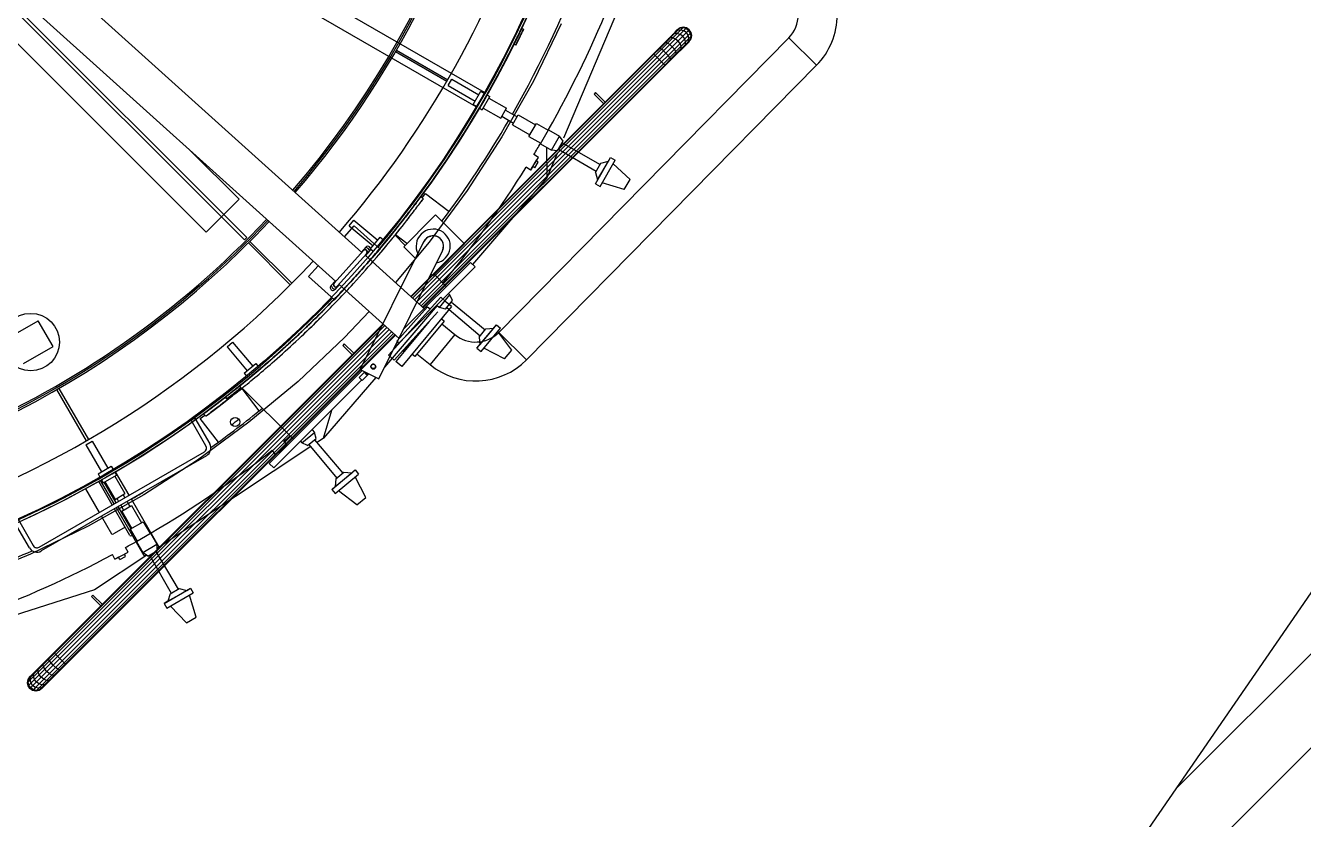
# Model space of a CAD drawing. Header units: metres. Extents: x 0 to 63075, y 0 to 44550.
# Drawn here: x 60062 to 60624, y 38478 to 38827 of the extents above; entities that cross this region are included whole.
import ezdxf

# ---------------------------------------------------------------- set-up
doc = ezdxf.new("R2010")
doc.units = ezdxf.units.M
doc.header["$LTSCALE"] = 75
for name, color, linetype in [('GSB', 7, 'Continuous'), ('ML6', 1, 'Continuous'), ('SDM', 7, 'Continuous'), ('SL1', 8, 'Continuous')]:
    doc.layers.add(name, color=color, linetype=linetype)
doc.styles.add('ROMANS', font='ROMANS.SHX')
doc.dimstyles.new('75___1-75', dxfattribs={"dimscale": 75, "dimtxt": 2.5, "dimasz": 2, "dimexe": 1.5, "dimexo": 1, "dimgap": 0.5, "dimtad": 1, "dimdec": 0, "dimzin": 12, "dimtxsty": 'ROMANS', "dimcen": 0, "dimclrd": 256, "dimclre": 256, "dimclrt": 3, "dimazin": 3, "dimtfac": 1, "dimtdec": 0, "dimtmove": 0, "dimatfit": 0, "dimfxl": 1, "dimlwd": -1, "dimlwe": -1, "dimarcsym": 0})

# ---------------------------------------------------------------- blocks, each defined once
blk = doc.blocks.new('A$C6bae614f')
at = {"layer": 'SL1'}
h = blk.add_hatch(dxfattribs=at)
h.set_pattern_fill('_USER', color=256, scale=195, angle=44.9981, style=0, pattern_type=0)
h.set_pattern_definition([(44.99813, (326091.56, -18363.04), (-137.8813, 137.89033), [])])
h.paths.add_polyline_path([(417315.5, 30874.3), (416380.8, 30322.3), (417921.9, 30322.2), (417922, 31756.4)])
for p, q in [((412908.3, 34695.5), (415112.9, 32710.3)), ((415036.4, 32625.4), (412831.8, 34610.5)), ((414656.8, 32769.5), (413028.3, 34398.1)), ((415471.9, 33178.6), (413748.2, 34173.9)), ((415447.7, 33136.8), (413724, 34132)), ((414769.1, 32747.1), (413574.2, 33942)), ((413709.4, 33820.3), (414775.8, 32753.8)), ((415905.8, 33522.5), (415703.6, 33044.8)), ((415580.7, 33367.6), (415586.5, 33364.8)), ((415697, 33380), (415615.1, 33211.7)), ((415982.4, 33308), (416030.4, 33356)), ((415985.2, 33308.1), (416045.3, 33368.3)), ((415996.6, 33300.9), (416064, 33368.3)), ((416003.5, 33294.6), (416063.2, 33354.3)), ((416075, 33352.9), (416009.8, 33287.7)), ((416014.6, 33281.3), (416077, 33343.6)), ((416028.5, 33351.4), (416022, 33347.5)), ((416023.5, 33338.9), (416036.6, 33352)), ((416036.6, 33352), (416028.5, 33351.4)), ((416030.4, 33356), (416035.6, 33361.2)), ((416037.7, 33360.6), (416030.4, 33356)), ((416043.4, 33366.3), (416035.6, 33361.2)), ((416035.6, 33361.2), (416037.4, 33363)), ((416036.6, 33352), (416052.6, 33368)), ((416045.1, 33349.3), (416036.6, 33352)), ((416045.3, 33368.3), (416037.4, 33363)), ((416046.5, 33361.9), (416037.7, 33360.6)), ((416052.6, 33368), (416043.4, 33366.3)), ((416052.7, 33343.8), (416045.1, 33349.3)), ((416054.7, 33370.1), (416045.3, 33368.3)), ((416055.4, 33359.7), (416046.5, 33361.9)), ((416052.6, 33368), (416054.7, 33370.1)), ((416061.8, 33366.1), (416052.6, 33368)), ((416058.3, 33336.1), (416052.7, 33343.8)), ((416064, 33368.3), (416054.7, 33370.1)), ((416063.2, 33354.3), (416055.4, 33359.7)), ((416069.7, 33360.8), (416061.8, 33366.1)), ((416063.2, 33354.3), (416071.9, 33363)), ((416068.6, 33346.5), (416063.2, 33354.3)), ((416071.9, 33363), (416064, 33368.3)), ((416070.9, 33337.5), (416068.6, 33346.5)), ((416075, 33352.9), (416069.7, 33360.8)), ((416077.2, 33355), (416071.9, 33363)), ((416075, 33352.9), (416077.2, 33355)), ((416077, 33343.6), (416075, 33352.9)), ((416075.3, 33334.4), (416077, 33343.6)), ((416077, 33343.6), (416079.1, 33345.7)), ((416079.1, 33345.7), (416077.2, 33355)), ((416077.2, 33336.4), (416079.1, 33345.7)), ((416362.8, 33338.8), (415513.6, 32476)), ((415563.6, 33317.6), (415557.8, 33320.3)), ((415982.4, 33308), (415966.7, 33292.3)), ((415985.2, 33308.1), (415968, 33290.9)), ((415990.2, 33305.7), (415971.8, 33287.2)), ((415985.2, 33308.1), (415982.4, 33308)), ((415990.2, 33305.7), (415985.2, 33308.1)), ((415990.2, 33305.7), (416007.7, 33323.2)), ((415996.6, 33300.9), (415990.2, 33305.7)), ((416001.6, 33324.5), (415997.4, 33322.9)), ((416007.7, 33323.2), (416001.6, 33324.5)), ((416007.7, 33323.2), (416023.5, 33338.9)), ((416015, 33319.2), (416007.7, 33323.2)), ((416016.2, 33339.1), (416010.8, 33336.3)), ((416022.1, 33313.2), (416015, 33319.2)), ((416023.5, 33338.9), (416016.2, 33339.1)), ((416016.9, 33273.5), (416070.2, 33326.7)), ((416017.1, 33276.3), (416075.3, 33334.4)), ((416028.2, 33306), (416022.1, 33313.2)), ((416031.4, 33335.6), (416023.5, 33338.9)), ((416032.1, 33298.8), (416028.2, 33306)), ((416038.8, 33329.8), (416031.4, 33335.6)), ((416044.6, 33322.4), (416038.8, 33329.8)), ((416047.9, 33314.5), (416044.6, 33322.4)), ((416045.3, 33301.8), (416048.1, 33307.3)), ((416048.1, 33307.3), (416047.9, 33314.5)), ((416056.5, 33313), (416060.3, 33319.5)), ((416061, 33327.6), (416058.3, 33336.1)), ((416060.3, 33319.5), (416061, 33327.6)), ((416064.9, 33321.5), (416069.6, 33328.7)), ((416069.6, 33328.7), (416070.9, 33337.5)), ((416070.2, 33326.7), (416075.3, 33334.4)), ((416070.2, 33326.7), (416071.9, 33328.5)), ((416071.9, 33328.5), (416077.2, 33336.4)), ((416075.3, 33334.4), (416077.2, 33336.4)), ((416444.3, 33258.7), (416362.8, 33338.9)), ((416362.8, 33338.8), (416362.8, 33338.9)), ((416362.8, 33338.8), (416444.3, 33258.7)), ((416362.8, 33338.8), (416444.3, 33258.7)), ((416362.8, 33338.8), (416362.8, 33338.8)), ((415361.3, 33210.9), (415211, 33297.7)), ((415214.2, 33303.2), (415364.5, 33216.4)), ((415255.9, 32581.5), (415966.7, 33292.3)), ((415257.3, 32580.3), (415968, 33290.9)), ((415261.2, 32576.7), (415971.8, 33287.2)), ((415267.1, 32571.4), (415977.4, 33281.6)), ((415274.1, 32565.2), (415984, 33275)), ((415281, 32558.9), (415990.6, 33268.4)), ((415968, 33290.9), (415966.7, 33292.3)), ((415971.8, 33287.2), (415968, 33290.9)), ((415990.6, 33268.4), (415971.8, 33287.2)), ((415996.6, 33300.9), (415977.4, 33281.6)), ((416003.5, 33294.6), (415984, 33275)), ((416009.8, 33287.7), (415990.6, 33268.4)), ((415996.2, 33262.8), (415990.6, 33268.4)), ((416014.6, 33281.3), (415996.2, 33262.8)), ((416003.5, 33294.6), (415996.6, 33300.9)), ((416017.1, 33276.3), (415999.9, 33259.1)), ((416001.2, 33257.7), (416016.9, 33273.5)), ((416009.8, 33287.7), (416003.5, 33294.6)), ((416014.6, 33281.3), (416009.8, 33287.7)), ((416017.1, 33276.3), (416014.6, 33281.3)), ((416016.9, 33273.5), (416017.1, 33276.3)), ((416031.9, 33288.4), (416033.4, 33292.6)), ((416033.4, 33292.6), (416032.1, 33298.8)), ((415286.9, 32553.6), (415996.2, 33262.8)), ((415290.9, 32550.1), (415999.9, 33259.1)), ((416001.2, 33257.7), (415292.2, 32548.8)), ((416444.3, 33258.7), (415595.1, 32395.8)), ((415999.9, 33259.1), (415996.2, 33262.8)), ((416001.2, 33257.7), (415999.9, 33259.1)), ((416444.3, 33258.7), (416444.3, 33258.7)), ((416444.3, 33258.7), (416444.3, 33258.7)), ((415365.9, 33199.6), (415376.6, 33218)), ((415365.9, 33199.6), (415445, 33153.9)), ((415376.6, 33218), (415455.7, 33172.4)), ((415615.1, 33211.7), (415523.1, 33048.7)), ((415439.2, 33143.9), (415461.5, 33182.4)), ((415461.5, 33182.4), (415470.9, 33177)), ((415465.6, 33128.6), (415487.9, 33167.2)), ((415479.2, 33172.2), (415487.9, 33167.2)), ((415485.1, 33162.4), (415536.3, 33132.8)), ((415797.6, 33178.5), (415793.1, 33174)), ((415793.1, 33174), (415820.8, 33146.4)), ((415825.3, 33150.8), (415797.6, 33178.5)), ((415439.2, 33143.9), (415448.7, 33138.4)), ((415456.9, 33133.7), (415465.6, 33128.6)), ((415468.4, 33133.4), (415519.6, 33103.9)), ((415519.6, 33103.9), (415536.3, 33132.8)), ((415533.2, 33127.5), (415567.6, 33107.7)), ((415522.6, 33109.2), (415557, 33089.3)), ((415553.9, 33084), (415570.6, 33113)), ((415553.9, 33084), (415604.7, 33054.7)), ((415570.6, 33113), (415621.4, 33083.7)), ((415602, 33050.1), (415624.1, 33088.3)), ((415624.1, 33088.3), (415658.7, 33068.3)), ((415523.1, 33048.7), (415421.4, 32891.5)), ((415602, 33050.1), (415636.7, 33030.1)), ((415635.7, 33028.5), (415659.6, 33069.9)), ((415659.6, 33069.9), (415691.9, 33051.3)), ((415668, 33009.9), (415691.9, 33051.3)), ((415702.5, 33036.4), (415691.9, 33051.3)), ((414611, 33008.4), (414753.4, 32866.1)), ((415635.7, 33028.5), (415668, 33009.9)), ((415653.8, 33017.8), (415654.5, 32928.8)), ((415686.2, 33008.1), (415668, 33009.9)), ((415686.2, 33008.1), (415702.5, 33036.4)), ((415689, 33013), (415799.5, 32948.2)), ((415699.7, 33031.5), (415811.1, 32968.2)), ((415607, 32951.7), (415630.3, 32988.7)), ((415613.6, 32962.1), (415623.7, 32978.2)), ((415630.3, 32988.7), (415616.8, 32997.2)), ((415619.5, 32958.4), (415629.6, 32974.4)), ((415623.7, 32978.2), (415630.3, 32988.7)), ((415629.6, 32974.4), (415623.7, 32978.2)), ((415684.6, 33000), (415654.5, 32928.8)), ((415796.9, 32911.7), (415841.3, 32988.7)), ((415797.5, 32944.7), (415813.1, 32971.7)), ((415803.2, 32922.7), (415835, 32977.8)), ((415810.6, 32903.8), (415855, 32980.8)), ((415813.1, 32971.7), (415835, 32977.8)), ((415835, 32977.8), (415841.3, 32988.7)), ((415841.3, 32988.7), (415855, 32980.8)), ((415898.3, 32923.9), (415848.9, 32970.1)), ((415607, 32951.7), (415593.9, 32959.9)), ((415613.6, 32962.1), (415607, 32951.7)), ((415619.5, 32958.4), (415613.6, 32962.1)), ((415797.5, 32944.7), (415803.2, 32922.7)), ((415654.5, 32928.8), (415437, 32675)), ((415803.2, 32922.7), (415796.9, 32911.7)), ((415796.9, 32911.7), (415810.6, 32903.8)), ((415881.5, 32894.8), (415816.8, 32914.5)), ((415881.5, 32894.8), (415898.3, 32923.9)), ((414753.4, 32866.1), (414656.8, 32769.5)), ((415285.5, 32873.8), (415292.3, 32867)), ((415289.5, 32869.8), (415299.7, 32883.1)), ((415299.7, 32883.1), (415368.7, 32830.1)), ((415421.4, 32891.5), (415310.5, 32740.7)), ((415328.8, 32820.2), (415318.2, 32809.6)), ((415413.6, 32735.4), (415328.8, 32820.2)), ((415061.9, 32756.2), (415090.6, 32788.1)), ((415075.6, 32788.3), (415089.3, 32804.6)), ((415075.6, 32788.3), (415145.6, 32729.6)), ((415089.3, 32804.6), (415159.3, 32745.9)), ((415090.6, 32788.1), (415166.4, 32719.8)), ((415318.2, 32809.6), (415235.4, 32726.9)), ((414775.8, 32753.8), (414769.1, 32747.1)), ((415138.1, 32720.7), (415166.7, 32754.8)), ((415166.7, 32754.8), (415175.1, 32747.7)), ((415197.2, 32759.8), (415195.3, 32757.4)), ((415203.3, 32767.2), (415203.3, 32767.2)), ((415203.3, 32767.2), (415203.3, 32767.2)), ((415239.5, 32731), (415210.1, 32760.5)), ((415244.7, 32736.2), (415211.2, 32761.9)), ((414903.2, 32615.3), (414780.5, 32737.9)), ((414785, 32742.4), (414907.7, 32619.8)), ((415031.6, 32620.1), (415117.7, 32715.6)), ((415127.1, 32707.1), (415041.1, 32611.6)), ((415108.3, 32366.8), (415294.9, 32741.9)), ((415124.5, 32725.6), (415111.7, 32711.4)), ((415123.6, 32700.7), (415136.4, 32714.9)), ((415166.4, 32719.8), (415137.7, 32688)), ((415138.1, 32720.7), (415146.5, 32713.7)), ((415162.3, 32339.9), (415348.9, 32715.1)), ((415310.5, 32740.7), (415211.3, 32621.7)), ((415270.2, 32692.2), (415235.4, 32726.9)), ((415320.3, 32642), (415413.6, 32735.4)), ((414956.7, 32639.5), (414985.4, 32671.3)), ((415122.3, 32701.8), (415298.7, 32543)), ((415234.3, 32484.6), (415430.8, 32681.1)), ((415430.8, 32681.1), (415444.3, 32667.7)), ((415032.5, 32571.2), (414956.7, 32639.5)), ((415207.6, 32431), (415444.3, 32667.7)), ((415320.3, 32642), (415315.1, 32647.2)), ((415360.1, 32610.4), (415324.4, 32646.1)), ((415035.2, 32626.5), (415022.4, 32612.2)), ((415061.2, 32603), (415032.5, 32571.2)), ((415034.3, 32601.5), (415047.1, 32615.8)), ((415045.9, 32616.9), (415222.3, 32458)), ((415190.9, 32409.3), (415343.9, 32579.2)), ((415340.2, 32549), (415370.9, 32585.6)), ((415359.9, 32564.8), (415343.9, 32579.2)), ((415357.8, 32544.1), (415378.7, 32569.1)), ((415375.3, 32552), (415359.9, 32564.8)), ((415366.2, 32589.6), (415370.9, 32585.6)), ((415378.7, 32569.1), (415370.9, 32585.6)), ((415375.1, 32564.8), (415473.8, 32483.1)), ((415134.4, 32537.1), (415062.3, 32460.6)), ((415333.7, 32554.4), (415179.5, 32374.4)), ((415335.4, 32536.3), (415207.5, 32394.4)), ((415305.6, 32550.6), (415215.4, 32450.4)), ((415375.3, 32552), (415229.6, 32375.9)), ((415305.6, 32550.6), (415313.3, 32545.2)), ((415332.3, 32555.7), (415340.2, 32549)), ((415357.8, 32544.1), (415340.2, 32549)), ((415361.4, 32548.4), (415459, 32465.4)), ((414078.3, 32460.1), (414164.9, 32510.1)), ((415186.2, 32490.5), (414135.6, 31440)), ((415193.1, 32484.2), (414140.9, 31432)), ((414142.7, 31468.3), (415175, 32500.6)), ((414143.2, 31466.3), (415176.4, 32499.3)), ((414208.5, 32434.5), (414164.9, 32510.1)), ((414198.2, 31513.8), (415180.3, 32495.8)), ((415309.7, 32507.8), (415212.3, 32390.2)), ((415353.9, 32509), (415267.9, 32405)), ((415283.5, 32506.7), (415283.4, 32506.8)), ((415283.5, 32506.7), (415285, 32508.4)), ((415353.9, 32509), (415345.4, 32515.9)), ((415347.3, 32501), (415385.5, 32469.4)), ((415450.1, 32429.9), (415507.2, 32498)), ((415456.4, 32462.3), (415476.4, 32486.2)), ((415458.2, 32439.7), (415499, 32488.4)), ((415462.2, 32419.8), (415519.3, 32487.9)), ((415476.4, 32486.2), (415499, 32488.4)), ((415499, 32488.4), (415507.2, 32498)), ((415507.2, 32498), (415519.3, 32487.9)), ((415200.1, 32478), (414157.4, 31435.3)), ((415206, 32472.7), (414158.1, 31424.9)), ((414169.4, 31428.7), (415209.9, 32469.1)), ((414177.2, 31433.8), (415211.3, 32467.9)), ((414718.3, 32433.6), (414734.6, 32447.3)), ((414734.6, 32447.3), (414793.3, 32377.3)), ((415062.3, 32460.6), (414926, 32332.3)), ((415215.4, 32450.4), (415221.5, 32443.3)), ((415232.6, 32419.8), (415285.2, 32478.2)), ((415385.5, 32469.4), (415312.6, 32381.4)), ((415456.4, 32462.3), (415458.2, 32439.7)), ((415552.1, 32424.3), (415511.4, 32478.4)), ((415513.6, 32476), (415554.3, 32435.9)), ((415595.1, 32395.8), (415513.6, 32476)), ((414121.9, 32384.5), (414208.5, 32434.5)), ((414718.3, 32433.6), (414777, 32363.6)), ((415061.5, 32442.4), (415057, 32437.9)), ((415057, 32437.9), (415084.7, 32410.3)), ((415089.2, 32414.8), (415061.5, 32442.4)), ((415207.5, 32394.4), (415190.9, 32409.3)), ((415232.6, 32419.8), (415231.4, 32420.9)), ((415267.9, 32405), (415259.4, 32412)), ((415274.4, 32413), (415312.6, 32381.4)), ((415458.2, 32439.7), (415450.1, 32429.9)), ((415450.1, 32429.9), (415462.2, 32419.8)), ((415530.5, 32398.6), (415470.1, 32429.3)), ((415530.5, 32398.6), (415552.1, 32424.3)), ((414768.1, 32356.2), (414802.2, 32384.8)), ((414802.2, 32384.8), (414809.2, 32376.4)), ((415142, 32371.8), (415141.2, 32371)), ((415142, 32371.8), (415145, 32368.9)), ((415150.9, 32380.7), (415151.1, 32380.9)), ((415152.7, 32378.8), (415150.9, 32380.7)), ((415229.6, 32375.9), (415212.3, 32390.2)), ((414768.1, 32356.2), (414775.2, 32347.8)), ((414811, 32365.5), (414815.5, 32369.3)), ((414812.6, 32366.8), (414815.5, 32369.3)), ((414841.8, 32092.1), (415113.7, 32364.1)), ((414855.2, 32078.7), (415112.3, 32335.8)), ((415153.6, 32344.2), (415000.8, 32165.9)), ((415104.7, 32343.4), (415120.8, 32359.4)), ((415104.7, 32343.4), (415113.6, 32334.5)), ((415108.3, 32366.8), (415162.3, 32339.9)), ((415113.6, 32334.5), (415129.6, 32350.6)), ((415120.8, 32359.4), (415121.5, 32360.2)), ((415124.8, 32354.6), (415125.3, 32355.1)), ((415133.3, 32354.3), (415129.6, 32350.6)), ((414306.5, 32158.5), (414219.7, 32308.7)), ((414225.2, 32311.9), (414312, 32161.7)), ((414754.6, 32318.8), (414758.6, 32313.8)), ((414755.7, 32319.6), (414755.7, 32319.6)), ((414761, 32311.7), (414811.7, 32245.6)), ((414912.5, 32162.8), (414762.4, 32312.9)), ((414763.1, 32325.7), (414763.1, 32325.7)), ((414926, 32332.3), (414782.2, 32212.4)), ((414717.4, 32281.2), (414713.5, 32286.1)), ((414612.9, 32218.3), (414623.9, 32224.7)), ((414623.9, 32224.7), (414667.3, 32149.4)), ((414639.8, 32223.2), (414653.1, 32233.4)), ((414692.7, 32154.3), (414639.8, 32223.2)), ((414649.1, 32237.4), (414655.9, 32230.6)), ((415000.8, 32165.9), (415024.8, 32248.2)), ((414656.3, 32143.1), (414612.9, 32218.3)), ((414782.2, 32212.4), (414631.4, 32101.5)), ((414937.3, 32152.1), (414973.9, 32182.8)), ((414967.2, 32190.7), (414973.9, 32182.8)), ((414978.8, 32165.2), (414973.9, 32182.8)), ((414304.9, 32146.4), (414323.3, 32157)), ((414304.9, 32146.4), (414350.5, 32067.3)), ((414323.3, 32157), (414369, 32077.9)), ((414894.6, 32145), (414884.8, 32157.7)), ((414933.3, 32156.8), (414937.3, 32152.1)), ((414953.8, 32144.2), (414937.3, 32152.1)), ((414953.8, 32144.2), (414978.8, 32165.2)), ((414958.1, 32147.8), (415039.8, 32049.1)), ((414974.4, 32161.5), (415057.5, 32063.9)), ((415000.8, 32165.9), (414981.6, 32153.1)), ((414167.7, 31846.4), (414651.7, 32125.7)), ((414658, 32114.7), (414174.1, 31835.4)), ((414963.5, 32141.2), (414519.4, 31846.9)), ((414860.1, 32118.2), (414850.5, 32130.4)), ((414860.1, 32118.2), (414894.6, 32145)), ((414869.8, 32125.7), (414860.1, 32118.2)), ((414869.8, 32125.7), (414884.9, 32137.4)), ((414872.3, 32122.6), (414869.8, 32125.7)), ((414884.9, 32137.4), (414894.6, 32145)), ((414885.8, 32136.2), (414884.9, 32137.4)), ((414340.5, 32061.5), (414379, 32083.7)), ((414379, 32083.7), (414384.5, 32074.3)), ((414631.4, 32101.5), (414474.2, 31999.9)), ((414841.8, 32092.1), (414855.2, 32078.7)), ((415024.8, 32015.7), (415092.9, 32072.9)), ((415083.2, 32064.7), (415092.9, 32072.9)), ((415092.9, 32072.9), (415103.1, 32060.7)), ((414340.5, 32061.5), (414345.9, 32052)), ((414382.2, 31970.2), (414342.4, 32039.1)), ((414387.7, 31973.3), (414347.9, 32042.3)), ((414350.7, 32043.8), (414355.7, 32035.1)), ((414355.7, 32035.1), (414394.3, 32057.3)), ((414393.2, 31976.5), (414358.5, 32036.7)), ((414360.5, 32037.8), (414390.1, 31986.7)), ((414389.2, 32066.1), (414394.3, 32057.3)), ((414389.5, 32054.5), (414419, 32003.4)), ((414431.7, 31998.7), (414391.9, 32067.6)), ((415034.5, 32023.9), (415083.2, 32064.7)), ((415036.7, 32046.5), (415034.5, 32023.9)), ((415035, 32003.6), (415103.1, 32060.7)), ((415036.7, 32046.5), (415060.5, 32066.5)), ((415060.5, 32066.5), (415083.2, 32064.7)), ((415124.3, 31992.5), (415093.6, 32052.8)), ((414303.5, 32017.6), (414343.7, 31947.9)), ((414474.2, 31999.9), (414311.2, 31907.9)), ((414390.1, 31986.7), (414419, 32003.4)), ((414413.7, 32000.3), (414418.9, 31991.4)), ((415034.5, 32023.9), (415024.8, 32015.7)), ((415024.8, 32015.7), (415035, 32003.6)), ((415098.6, 31970.8), (415044.5, 32011.5)), ((414433.6, 31881.1), (414388.6, 31959.2)), ((414475.5, 31821.3), (414394.1, 31962.3)), ((414395.3, 31989.7), (414400.5, 31980.7)), ((414437.2, 31900.4), (414399.6, 31965.5)), ((414406.8, 31969.7), (414415.1, 31955.3)), ((414409.9, 31952.3), (414438.8, 31969)), ((414425.3, 31980.4), (414433.6, 31966)), ((414519.5, 31846.7), (414438.1, 31987.7)), ((414438.8, 31969), (414468.1, 31918.3)), ((415098.6, 31970.8), (415124.3, 31992.5)), ((414107, 31926.2), (414150.4, 31851)), ((414350.1, 31936.9), (414379.4, 31886.1)), ((414409.9, 31952.3), (414439.2, 31901.6)), ((414434.6, 31898.9), (414472.7, 31920.9)), ((414472.7, 31920.9), (414492.7, 31886.3)), ((414139.4, 31844.7), (414096, 31919.9)), ((414311.2, 31907.9), (414142.8, 31826)), ((414414.5, 31902.3), (414385.5, 31885.5)), ((414434.6, 31898.9), (414454.6, 31864.3)), ((414453, 31863.3), (414494.3, 31887.2)), ((414494.3, 31887.2), (414513, 31855)), ((414439.7, 31880.5), (414440.9, 31881.2)), ((414453, 31863.3), (414471.6, 31831.1)), ((414471.6, 31831.1), (414513, 31855)), ((414514.7, 31836.8), (414513, 31855)), ((414519.5, 31846.7), (414515.1, 31844.2)), ((414142.8, 31826), (413969.9, 31754.3)), ((414483.1, 31822.9), (414329.8, 31721.3)), ((414389.7, 31811.1), (414382.4, 31824.8)), ((414389.7, 31811.1), (414428.3, 31831.5)), ((414400.6, 31816.9), (414389.7, 31811.1)), ((414400.6, 31816.9), (414417.4, 31825.8)), ((414403.9, 31810.7), (414400.6, 31816.9)), ((414403.9, 31810.7), (414420.6, 31819.6)), ((414417.4, 31825.8), (414428.3, 31831.5)), ((414420.6, 31819.6), (414417.4, 31825.8)), ((414428.3, 31831.5), (414420.9, 31845.7)), ((414486.5, 31820.5), (414471.6, 31831.1)), ((414475.5, 31821.3), (414476.7, 31822)), ((414476.7, 31822), (414480.9, 31824.4)), ((414486.5, 31820.5), (414514.7, 31836.8)), ((414491.3, 31823.3), (414554.7, 31711.9)), ((414509.8, 31834), (414574.7, 31723.4)), ((414516.5, 31845), (414514.1, 31843.4)), ((414515.1, 31844.2), (414514.1, 31843.6)), ((414329.8, 31721.3), (414000.5, 31616.6)), ((414325.4, 31706.3), (414320.9, 31701.8)), ((414320.9, 31701.8), (414348.5, 31674.2)), ((414353, 31678.7), (414325.4, 31706.3)), ((414534.1, 31681.6), (414611.1, 31726.1)), ((414542.1, 31667.9), (414619, 31712.3)), ((414545.1, 31688), (414600.1, 31719.8)), ((414551.2, 31709.9), (414545.1, 31688)), ((414551.2, 31709.9), (414578.1, 31725.4)), ((414578.1, 31725.4), (414600.1, 31719.8)), ((414600.1, 31719.8), (414611.1, 31726.1)), ((414628.1, 31641.4), (414608.3, 31706.2)), ((414611.1, 31726.1), (414619, 31712.3)), ((414545.1, 31688), (414534.1, 31681.6)), ((414534.1, 31681.6), (414542.1, 31667.9)), ((414599, 31624.6), (414552.8, 31674.1)), ((414599, 31624.6), (414628.1, 31641.4)), ((414180.7, 31496.2), (414198.2, 31513.8)), ((414195.7, 31518.7), (414195.9, 31521.5)), ((414198.2, 31513.8), (414195.7, 31518.7)), ((414203, 31507.3), (414198.2, 31513.8)), ((414212.9, 31535.9), (414211.6, 31537.3)), ((414222.2, 31526.6), (414212.9, 31535.9)), ((414235.4, 31513.4), (414222.2, 31526.6)), ((414241, 31507.8), (414235.4, 31513.4)), ((414141.9, 31457.5), (414164.9, 31480.5)), ((414143.2, 31466.3), (414147.9, 31473.5)), ((414151.8, 31467.4), (414152.5, 31475.5)), ((414152.5, 31475.5), (414156.3, 31482)), ((414164.7, 31487.7), (414167.5, 31493.2)), ((414164.9, 31480.5), (414164.7, 31487.7)), ((414164.9, 31480.5), (414180.7, 31496.2)), ((414168.2, 31472.6), (414164.9, 31480.5)), ((414174, 31465.2), (414168.2, 31472.6)), ((414179.4, 31502.4), (414180.9, 31506.6)), ((414180.7, 31496.2), (414179.4, 31502.4)), ((414184.6, 31489), (414180.7, 31496.2)), ((414190.7, 31481.8), (414184.6, 31489)), ((414197.8, 31475.8), (414190.7, 31481.8)), ((414205.1, 31471.8), (414197.8, 31475.8)), ((414209.3, 31500.4), (414203, 31507.3)), ((414211.2, 31470.5), (414205.1, 31471.8)), ((414216.2, 31494.1), (414209.3, 31500.4)), ((414215.4, 31472.1), (414211.2, 31470.5)), ((414222.6, 31489.3), (414216.2, 31494.1)), ((414227.6, 31486.9), (414222.6, 31489.3)), ((414230.4, 31487), (414227.6, 31486.9)), ((414244.8, 31504.1), (414241, 31507.8)), ((414246.1, 31502.7), (414244.8, 31504.1)), ((414133.7, 31449.3), (414135.6, 31458.6)), ((414135.8, 31451.4), (414133.7, 31449.3)), ((414135.6, 31440), (414133.7, 31449.3)), ((414135.6, 31458.6), (414140.9, 31466.5)), ((414137.5, 31460.6), (414135.6, 31458.6)), ((414140.9, 31432), (414135.6, 31440)), ((414135.8, 31451.4), (414137.5, 31460.6)), ((414135.8, 31451.4), (414141.9, 31457.5)), ((414137.8, 31442.1), (414135.8, 31451.4)), ((414137.5, 31460.6), (414142.7, 31468.3)), ((414137.5, 31460.6), (414143.2, 31466.3)), ((414143.1, 31434.2), (414137.8, 31442.1)), ((414142.7, 31468.3), (414140.9, 31466.5)), ((414141.9, 31457.5), (414143.2, 31466.3)), ((414144.2, 31448.5), (414141.9, 31457.5)), ((414151, 31428.9), (414143.1, 31434.2)), ((414149.6, 31440.7), (414144.2, 31448.5)), ((414157.4, 31435.3), (414149.6, 31440.7)), ((414157.4, 31435.3), (414151, 31428.9)), ((414154.5, 31458.9), (414151.8, 31467.4)), ((414160.1, 31451.2), (414154.5, 31458.9)), ((414166.3, 31433.1), (414157.4, 31435.3)), ((414167.7, 31445.7), (414160.1, 31451.2)), ((414175.1, 31434.4), (414166.3, 31433.1)), ((414176.2, 31443), (414167.7, 31445.7)), ((414181.4, 31459.4), (414174, 31465.2)), ((414182.4, 31439), (414175.1, 31434.4)), ((414184.3, 31443.6), (414176.2, 31443)), ((414189.3, 31456.1), (414181.4, 31459.4)), ((414190.8, 31447.5), (414184.3, 31443.6)), ((414196.6, 31455.9), (414189.3, 31456.1)), ((414202, 31458.7), (414196.6, 31455.9)), ((414148.8, 31426.7), (414140.9, 31432)), ((414151, 31428.9), (414148.8, 31426.7)), ((414158.1, 31424.9), (414148.8, 31426.7)), ((414160.2, 31427), (414151, 31428.9)), ((414167.5, 31426.7), (414158.1, 31424.9)), ((414169.4, 31428.7), (414160.2, 31427)), ((414175.4, 31432), (414167.5, 31426.7)), ((414169.4, 31428.7), (414167.5, 31426.7)), ((414177.2, 31433.8), (414169.4, 31428.7)), ((414175.4, 31432), (414177.2, 31433.8))]:
    blk.add_line(p, q, dxfattribs=at)
blk.add_lwpolyline([(417315.5, 30874.3), (416380.8, 30322.3), (417921.9, 30322.2), (417922, 31756.4)], close=True, dxfattribs=at)
for centre, radius in [((412870.1, 34653), 3000), ((412870.1, 34653), 2990.5), ((414143.3, 32447.5), 84.1), ((415146.4, 32376.3), 6.25), ((414741.9, 32213.4), 13.5)]:
    blk.add_circle(centre, radius, dxfattribs=at)
for centre, radius, start, end in [((412870.1, 34653), 2705, 319.2087, 19.6791), ((412870.1, 34653), 2705, 161.9824, 316.7875), ((412870.1, 34653), 3000, 319.9083, 3.9269), ((412870.1, 34653), 2695.2, 319.2131, 359.9475), ((412870.1, 34653), 2700, 319.211, 359.9476), ((412870.1, 34653), 3000, 190.539, 316.0879), ((412870.1, 34653), 2993.5, 319.9125, 344.4688), ((412870.1, 34653), 2878.5, 319.1358, 342.789), ((412870.1, 34653), 3092.8, 330.1952, 339.801), ((412870.1, 34653), 3207.1, 330.3916, 338.1351), ((416293.4, 33407.1), 97.4, 315.47, 359.9644), ((416293.4, 33407.1), 211.7, 315.4636, 359.9769), ((412870.1, 34653), 3006.4, 333.628, 334.633), ((412870.1, 34653), 3092.8, 323.228, 329.801), ((412870.1, 34653), 3207.1, 328.918, 329.6047), ((412870.1, 34653), 3207.1, 320.6616, 328.1351), ((412870.1, 34653), 2695.2, 270.0487, 316.7831), ((412870.1, 34653), 2700, 270.0486, 316.7853), ((412974.5, 34568.5), 2865.7, 321.0552, 321.6437), ((412518.9, 34940.2), 3453.6, 320.7373, 320.8505), ((415321.9, 32728.5), 50, 280.6498, 206.4509), ((415321.9, 32728.5), 30.5, 324.9872, 162.1134), ((415321.9, 32728.5), 30.2, 333.5503, 153.5503), ((412870.1, 34653), 3092.8, 322.2064, 322.2167), ((415122.4, 32711.4), 6.74, 298.3235, 157.6728), ((415122.4, 32711.4), 6.35, 316.1098, 139.8865), ((415122.4, 32711.4), 6.35, 317.9981, 137.9981), ((415122.4, 32711.4), 13.5, 11.6175, 84.3787), ((415130.4, 32720.3), 8, 317.9981, 137.9981), ((412936.5, 34597.6), 2923, 319.8577, 320.5043), ((412870.1, 34653), 2878.5, 287.0088, 316.8605), ((415028.3, 32606.9), 8, 137.9981, 317.9981), ((415036.4, 32615.8), 13.5, 191.6175, 264.3787), ((415036.4, 32615.8), 6.74, 118.3235, 337.6728), ((415036.4, 32615.8), 6.35, 136.1098, 319.8865), ((415036.4, 32615.8), 6.35, 137.9981, 317.9981), ((412870.1, 34653), 2993.5, 286.4773, 316.0838), ((415446, 32542.5), 94.8, 230.387, 315.4713), ((412840.5, 34688.6), 3046.2, 309.3095, 310.4452), ((415146.5, 32375.7), 7.07, 131.4501, 153.4989), ((415446, 32542.5), 209.1, 230.387, 315.4677), ((412870.1, 34653), 3006.4, 307.9138, 308.9187), ((413120.8, 34343), 2601.3, 308.9383, 309.1433), ((413156.5, 34263.3), 2516.4, 306.3831, 306.6325), ((412870.1, 34653), 3092.8, 305.6044, 309.1246), ((412870.1, 34653), 3075, 307.2466, 307.7497), ((414645.3, 32136.7), 25.4, 299.9981, 29.9981), ((412870.1, 34653), 3207.1, 308.918, 309.3346), ((412870.1, 34653), 3207.1, 300.4519, 308.1351), ((414645.3, 32136.7), 12.7, 299.9981, 29.9981), ((412870.1, 34653), 3092.8, 300.4687, 301.213), ((414413.4, 31979.7), 12.4, 235.4328, 240.8118), ((414413.4, 31979.7), 12.4, 359.1852, 4.5635), ((414161.4, 31857.4), 12.7, 209.9981, 299.9981), ((412870.1, 34653), 3207.1, 298.918, 299.5444), ((412870.1, 34653), 3092.8, 290.1952, 294.3918), ((412870.1, 34653), 3207.1, 290.3916, 298.1351), ((414161.4, 31857.4), 25.4, 209.9981, 299.9981)]:
    blk.add_arc(centre, radius, start, end, dxfattribs=at)
for centre, major_axis, ratio, start_param, end_param in [((415142.1, 32380.6), (-4.42, -4.42), 0.302029, 0.676906, 0.864629), ((415142.1, 32380.6), (-4.42, -4.42), 0.302029, 2.276963, 2.334974), ((415125.2, 32355), (4.42, -4.42), 0.086824, 3.141593, 4.712389), ((415125.2, 32355), (-4.42, 4.42), 0.086824, 0, 1.570796), ((415128.4, 32358.2), (4.42, -4.42), 0.704416, 3.870248, 4.712389), ((415128.4, 32358.2), (-4.42, 4.42), 0.704416, 0.728655, 1.570796), ((415125.2, 32355), (4.42, -4.42), 0.086824, 4.712389, 6.283185), ((415125.2, 32355), (-4.42, 4.42), 0.086824, 1.570796, 3.141593), ((415128.4, 32358.2), (4.42, -4.42), 0.704416, 4.712389, 6.283185), ((414383.8, 31888.6), (-4.33, -2.5), 0.707107, 0, 1.570796), ((414416.6, 31898.6), (5.2, 3), 0.707107, 0, 1.570796), ((414438, 31883.6), (-4.33, -2.5), 0.707107, 0, 1.570796)]:
    blk.add_ellipse(centre, major_axis=major_axis, ratio=ratio, start_param=start_param, end_param=end_param, dxfattribs=at)
for points, knots in [([(415580.8, 33367.6), (415578.7, 33363.3), (415576.6, 33359), (415574.6, 33354.7), (415572.8, 33351), (415571.1, 33347.4), (415569.4, 33343.9), (415565.6, 33336.1), (415561.7, 33328.1), (415557.7, 33320.2)], [0, 0, 0, 0, 0.270265, 0.270265, 0.270265, 0.498349, 0.498349, 0.498349, 1, 1, 1, 1]), ([(415557.8, 33320.3), (415559.9, 33324.6), (415562.1, 33328.9), (415564.2, 33333.2), (415565.9, 33336.8), (415567.7, 33340.4), (415569.4, 33343.9), (415573.2, 33351.7), (415577, 33359.8), (415580.8, 33367.8)], [0, 0, 0, 0, 0.270258, 0.270258, 0.270258, 0.498365, 0.498365, 0.498365, 1, 1, 1, 1]), ([(415586.5, 33364.9), (415584.4, 33360.5), (415582.4, 33356.2), (415580.3, 33351.9), (415578.6, 33348.3), (415576.8, 33344.7), (415575.1, 33341.2), (415571.4, 33333.4), (415567.4, 33325.3), (415563.5, 33317.4)], [0, 0, 0, 0, 0.270269, 0.270269, 0.270269, 0.498349, 0.498349, 0.498349, 1, 1, 1, 1]), ([(415563.6, 33317.6), (415565.7, 33321.9), (415567.8, 33326.2), (415569.9, 33330.4), (415571.7, 33334), (415573.4, 33337.6), (415575.1, 33341.2), (415578.9, 33348.9), (415582.8, 33357), (415586.6, 33365)], [0, 0, 0, 0, 0.270258, 0.270258, 0.270258, 0.498365, 0.498365, 0.498365, 1, 1, 1, 1]), ([(414655.9, 32230.6), (414655.4, 32230.3), (414665.1, 32237.3), (414683.6, 32251.3), (414692.9, 32258.3), (414704.4, 32267), (414717.5, 32277.3), (414730.7, 32287.5), (414745.5, 32299.2), (414761.1, 32311.8), (414788.3, 32333.7), (414821.6, 32361.4), (414857.3, 32392.8), (414877.6, 32410.7), (414898.8, 32429.9), (414920, 32449.6), (414941.2, 32469.3), (414962.4, 32489.7), (414982.7, 32509.7), (414987.8, 32514.7), (414992.8, 32519.6), (414997.9, 32524.7), (415028.1, 32554.9), (415059, 32587.1), (415088, 32618.8), (415112.2, 32645.2), (415135.3, 32671.3), (415156, 32695.6), (415172.7, 32715), (415187.9, 32733.2), (415201.3, 32749.7), (415204.6, 32753.8), (415207.9, 32757.8), (415211.1, 32761.7), (415230.2, 32785.3), (415246.9, 32806.9), (415259.9, 32823.9), (415270.7, 32838), (415279, 32849), (415284.4, 32856.3), (415288.7, 32862.1), (415291.2, 32865.5), (415292.1, 32866.6), (415292.3, 32866.9), (415292.4, 32867.1), (415292.4, 32867.1), (415292.4, 32867.2), (415290.7, 32864.7), (415287, 32859.8)], [-2716.5247, -2716.5247, -2716.5247, -2716.5247, -2546.740445, -2546.740445, -2546.740445, -2461.848318, -2461.848318, -2461.848318, -2376.95619, -2376.95619, -2376.95619, -2228.397524, -2228.397524, -2228.397524, -2143.506858, -2143.506858, -2143.506858, -2058.616192, -2058.616192, -2058.616192, -2037.393525, -2037.393525, -2037.393525, -1910.057526, -1910.057526, -1910.057526, -1803.944193, -1803.944193, -1803.944193, -1719.053527, -1719.053527, -1719.053527, -1697.83086, -1697.83086, -1697.83086, -1570.492669, -1570.492669, -1570.492669, -1464.37751, -1464.37751, -1464.37751, -1379.485382, -1379.485382, -1379.485382, -1358.26235, -1358.26235, -1358.26235, -1270.538435, -1270.538435, -1270.538435, -1270.538435]), ([(415285.5, 32873.8), (415285.6, 32873.9), (415285.6, 32873.9), (415285.6, 32873.9), (415285.6, 32874), (415281.9, 32868.8), (415274.1, 32858.3), (415267.5, 32849.6), (415258.1, 32837.1), (415246.3, 32821.7), (415236.8, 32809.4), (415225.8, 32795.3), (415213.8, 32780.2), (415210.8, 32776.5), (415207.7, 32772.7), (415204.6, 32768.8), (415185.6, 32745.2), (415162.6, 32717.5), (415136.6, 32687.5), (415115, 32662.6), (415091.3, 32636.1), (415066.6, 32609.6), (415046.9, 32588.4), (415026.5, 32567.2), (415006.5, 32546.9), (415001.5, 32541.8), (414996.6, 32536.8), (414991.5, 32531.7), (414961.3, 32501.5), (414929.1, 32470.7), (414897.4, 32441.6), (414871, 32417.4), (414844.9, 32394.4), (414820.6, 32373.6), (414801.2, 32357), (414782.9, 32341.8), (414766.5, 32328.4), (414762.4, 32325.1), (414758.5, 32321.9), (414754.6, 32318.8)], [-1368.181007, -1368.181007, -1368.181007, -1368.181007, -1358.276397, -1358.276397, -1358.276397, -1230.936874, -1230.936874, -1230.936874, -1124.820606, -1124.820606, -1124.820606, -1039.927591, -1039.927591, -1039.927591, -1018.704337, -1018.704337, -1018.704337, -891.367035, -891.367035, -891.367035, -785.252617, -785.252617, -785.252617, -700.361082, -700.361082, -700.361082, -679.138198, -679.138198, -679.138198, -551.800896, -551.800896, -551.800896, -445.686478, -445.686478, -445.686478, -360.794943, -360.794943, -360.794943, -339.882422, -339.882422, -339.882422, -339.882422]), ([(414754.6, 32318.8), (414781.8, 32340.7), (414815, 32368.3), (414850.5, 32399.5), (414870.9, 32417.5), (414892.1, 32436.6), (414913.3, 32456.3), (414934.5, 32476), (414955.7, 32496.4), (414976, 32516.4), (414981.1, 32521.4), (414986.1, 32526.4), (414991.2, 32531.4), (415021.4, 32561.6), (415052.2, 32593.8), (415081.3, 32625.5), (415105.5, 32651.9), (415128.5, 32678), (415149.3, 32702.3), (415165.9, 32721.7), (415181.1, 32740), (415194.5, 32756.4), (415197.9, 32760.5), (415201.1, 32764.5), (415204.3, 32768.5), (415223.4, 32792.1), (415240.1, 32813.6), (415253.1, 32830.6), (415264, 32844.8), (415272.2, 32855.8), (415277.6, 32863.1), (415281.9, 32868.9), (415284.4, 32872.3), (415285.3, 32873.4), (415285.5, 32873.7), (415285.6, 32873.9), (415285.6, 32873.9), (415285.6, 32873.9), (415285.6, 32873.9), (415285.5, 32873.8)], [340.120674, 340.120674, 340.120674, 340.120674, 488.132245, 488.132245, 488.132245, 573.02378, 573.02378, 573.02378, 657.915315, 657.915315, 657.915315, 679.138198, 679.138198, 679.138198, 806.4755, 806.4755, 806.4755, 912.589919, 912.589919, 912.589919, 997.481453, 997.481453, 997.481453, 1018.704337, 1018.704337, 1018.704337, 1146.043859, 1146.043859, 1146.043859, 1252.160128, 1252.160128, 1252.160128, 1337.053143, 1337.053143, 1337.053143, 1358.276397, 1358.276397, 1358.276397, 1368.632765, 1368.632765, 1368.632765, 1368.632765]), ([(415210.1, 32760.5), (415229.6, 32784.6), (415246.7, 32806.6), (415259.9, 32823.9), (415270.7, 32838), (415279, 32849), (415284.4, 32856.3), (415285.3, 32857.5), (415286.2, 32858.7), (415286.9, 32859.7)], [1016.439094, 1016.439094, 1016.439094, 1016.439094, 1146.032031, 1146.032031, 1146.032031, 1252.147191, 1252.147191, 1252.147191, 1270.538326, 1270.538326, 1270.538326, 1270.538326]), ([(415280.3, 32866.7), (415278.6, 32864.4), (415276.5, 32861.6), (415274.1, 32858.3), (415267.5, 32849.6), (415258.1, 32837.1), (415246.3, 32821.7), (415242.5, 32816.7), (415238.4, 32811.5), (415234.1, 32806)], [1445.530462, 1445.530462, 1445.530462, 1445.530462, 1485.615919, 1485.615919, 1485.615919, 1591.732188, 1591.732188, 1591.732188, 1626.006843, 1626.006843, 1626.006843, 1626.006843]), ([(415234.2, 32806.1), (415241.1, 32815), (415247.5, 32823.2), (415253.1, 32830.6), (415264, 32844.8), (415272.2, 32855.8), (415277.6, 32863.1), (415278.6, 32864.4), (415279.4, 32865.5), (415280.2, 32866.6)], [-1625.906651, -1625.906651, -1625.906651, -1625.906651, -1570.508934, -1570.508934, -1570.508934, -1464.392665, -1464.392665, -1464.392665, -1445.530105, -1445.530105, -1445.530105, -1445.530105]), ([(415203.3, 32767.2), (415203.5, 32767.6), (415198.3, 32761), (415188, 32748.5), (415182.9, 32742.2), (415176.4, 32734.4), (415168.9, 32725.5), (415161.4, 32716.5), (415152.9, 32706.4), (415143.7, 32695.8), (415129.9, 32679.8), (415113.3, 32660.8), (415094.6, 32640.1), (415082.1, 32626.4), (415068.8, 32611.9), (415055, 32597.2), (415041.2, 32582.5), (415026.9, 32567.6), (415012.6, 32553.1), (415005.5, 32545.8), (414998.4, 32538.6), (414991.3, 32531.6), (414963.2, 32503.4), (414932.6, 32474.1), (414903.9, 32447.6), (414889.6, 32434.4), (414875.7, 32421.9), (414862.7, 32410.4), (414849.8, 32398.9), (414837.8, 32388.4), (414827.1, 32379.2), (414811.1, 32365.4), (414796.5, 32353.2), (414784.9, 32343.6), (414777.2, 32337.2), (414770.9, 32332), (414766.2, 32328.2), (414761.4, 32324.3), (414758.3, 32321.8), (414756.8, 32320.6), (414756, 32319.9), (414755.7, 32319.6), (414755.6, 32319.6)], [0, 0, 0, 0, 119.316927, 119.316927, 119.316927, 178.975391, 178.975391, 178.975391, 238.633855, 238.633855, 238.633855, 328.121173, 328.121173, 328.121173, 387.779385, 387.779385, 387.779385, 447.437597, 447.437597, 447.437597, 477.266703, 477.266703, 477.266703, 596.583126, 596.583126, 596.583126, 656.241338, 656.241338, 656.241338, 715.89955, 715.89955, 715.89955, 805.387246, 805.387246, 805.387246, 865.04571, 865.04571, 865.04571, 924.704173, 924.704173, 924.704173, 954.51524, 954.51524, 954.51524, 954.51524]), ([(415048.5, 32590.3), (415057.6, 32600), (415066.6, 32609.6), (415075.3, 32619), (415088.5, 32633.4), (415101.1, 32647.2), (415112.5, 32660.2), (415124, 32673.1), (415134.5, 32685.1), (415143.7, 32695.8), (415157.5, 32711.8), (415169.8, 32726.4), (415179.3, 32738), (415185.7, 32745.7), (415190.9, 32752), (415194.8, 32756.7), (415198.6, 32761.5), (415201.1, 32764.6), (415202.4, 32766.1), (415203, 32766.9), (415203.3, 32767.2), (415203.3, 32767.3)], [-1351.588479, -1351.588479, -1351.588479, -1351.588479, -1312.483684, -1312.483684, -1312.483684, -1252.825472, -1252.825472, -1252.825472, -1193.16726, -1193.16726, -1193.16726, -1103.679564, -1103.679564, -1103.679564, -1044.021101, -1044.021101, -1044.021101, -984.362637, -984.362637, -984.362637, -954.55157, -954.55157, -954.55157, -954.55157]), ([(415145.1, 32697.4), (415156.2, 32710.3), (415166, 32722), (415174, 32731.5), (415180.2, 32738.9), (415185.2, 32745.1), (415189, 32749.6), (415192, 32753.3), (415194.1, 32755.9), (415195.5, 32757.6)], [1632.888674, 1632.888674, 1632.888674, 1632.888674, 1706.874983, 1706.874983, 1706.874983, 1764.735269, 1764.735269, 1764.735269, 1810.969938, 1810.969938, 1810.969938, 1810.969938]), ([(414803, 32358.7), (414810.5, 32365), (414818.6, 32371.9), (414827.1, 32379.2), (414843.1, 32393), (414862.2, 32409.7), (414882.8, 32428.4), (414896.6, 32440.8), (414911, 32454.1), (414925.7, 32468), (414940.4, 32481.8), (414955.3, 32496.1), (414969.8, 32510.3), (414977.1, 32517.4), (414984.3, 32524.6), (414991.3, 32531.6), (414994.4, 32534.6), (414997.4, 32537.6), (415000.4, 32540.7)], [-1718.114287, -1718.114287, -1718.114287, -1718.114287, -1670.432955, -1670.432955, -1670.432955, -1580.945637, -1580.945637, -1580.945637, -1521.287426, -1521.287426, -1521.287426, -1461.629214, -1461.629214, -1461.629214, -1431.800108, -1431.800108, -1431.800108, -1419.040974, -1419.040974, -1419.040974, -1419.040974]), ([(415140.2, 32378.9), (415140.7, 32380.1), (415141.8, 32381.1), (415143, 32381.8), (415143.4, 32382), (415143.8, 32382.2), (415144.2, 32382.4), (415145.4, 32382.8), (415146.9, 32382.9), (415148.3, 32382.5), (415148.7, 32382.4), (415149.2, 32382.2), (415149.6, 32382), (415150.8, 32381.4), (415151.8, 32380.4), (415152.5, 32379.2), (415152.7, 32378.8), (415152.9, 32378.4), (415153.1, 32378), (415153.5, 32376.7), (415153.5, 32375.2), (415153.2, 32373.9), (415153.1, 32373.4), (415152.9, 32373), (415152.7, 32372.6), (415152.1, 32371.4), (415151.1, 32370.3), (415149.9, 32369.6), (415149.5, 32369.4), (415149.1, 32369.2), (415148.7, 32369.1), (415147.4, 32368.6), (415145.9, 32368.6), (415144.6, 32369), (415144.1, 32369.1), (415143.7, 32369.3), (415143.3, 32369.5), (415142.1, 32370), (415141, 32371.1), (415140.3, 32372.3), (415140.1, 32372.7), (415139.9, 32373.1), (415139.8, 32373.5), (415139.3, 32374.8), (415139.3, 32376.2), (415139.7, 32377.6), (415139.8, 32378), (415140, 32378.5), (415140.2, 32378.9)], [0, 0, 0, 0, 3.971049, 3.971049, 3.971049, 5.294732, 5.294732, 5.294732, 9.265371, 9.265371, 9.265371, 10.588918, 10.588918, 10.588918, 14.559558, 14.559558, 14.559558, 15.883104, 15.883104, 15.883104, 19.854153, 19.854153, 19.854153, 21.177836, 21.177836, 21.177836, 25.148885, 25.148885, 25.148885, 26.472567, 26.472567, 26.472567, 30.443207, 30.443207, 30.443207, 31.766754, 31.766754, 31.766754, 35.737394, 35.737394, 35.737394, 37.06094, 37.06094, 37.06094, 41.031989, 41.031989, 41.031989, 42.355672, 42.355672, 42.355672, 42.355672]), ([(415140.2, 32378.9), (415139.5, 32377.7), (415139.3, 32376.2), (415139.5, 32374.8), (415139.5, 32374.4), (415139.7, 32373.9), (415139.8, 32373.5), (415140.2, 32372.2), (415141.1, 32371), (415142.2, 32370.2), (415142.5, 32369.9), (415142.9, 32369.7), (415143.3, 32369.5), (415144.5, 32368.8), (415146, 32368.6), (415147.3, 32368.8), (415147.8, 32368.9), (415148.2, 32369), (415148.7, 32369.1), (415149.9, 32369.5), (415151.1, 32370.4), (415152, 32371.5), (415152.3, 32371.8), (415152.5, 32372.2), (415152.7, 32372.6), (415153.3, 32373.8), (415153.5, 32375.3), (415153.4, 32376.6), (415153.3, 32377.1), (415153.2, 32377.5), (415153.1, 32378), (415152.7, 32379.2), (415151.8, 32380.4), (415150.7, 32381.3), (415150.3, 32381.6), (415149.9, 32381.8), (415149.5, 32382), (415148.4, 32382.6), (415146.9, 32382.9), (415145.5, 32382.7), (415145.1, 32382.6), (415144.6, 32382.5), (415144.2, 32382.4), (415142.9, 32382), (415141.7, 32381.1), (415140.9, 32380), (415140.6, 32379.6), (415140.4, 32379.2), (415140.2, 32378.9)], [-42.355672, -42.355672, -42.355672, -42.355672, -38.384623, -38.384623, -38.384623, -37.06094, -37.06094, -37.06094, -33.0903, -33.0903, -33.0903, -31.766754, -31.766754, -31.766754, -27.796114, -27.796114, -27.796114, -26.472567, -26.472567, -26.472567, -22.501519, -22.501519, -22.501519, -21.177836, -21.177836, -21.177836, -17.206787, -17.206787, -17.206787, -15.883104, -15.883104, -15.883104, -11.912465, -11.912465, -11.912465, -10.588918, -10.588918, -10.588918, -6.618278, -6.618278, -6.618278, -5.294732, -5.294732, -5.294732, -1.323683, -1.323683, -1.323683, 0, 0, 0, 0]), ([(415139.4, 32376.2), (415139.4, 32375.8), (415139.4, 32375.3), (415139.5, 32374.8), (415139.5, 32374.4), (415139.7, 32373.9), (415139.8, 32373.5)], [2.614808, 2.614808, 2.614808, 2.614808, 3.977918, 3.977918, 3.977918, 5.300689, 5.300689, 5.300689, 5.300689]), ([(415141.1, 32371.1), (415141.5, 32370.8), (415141.8, 32370.5), (415142.2, 32370.2), (415142.5, 32369.9), (415142.9, 32369.7), (415143.3, 32369.5)], [7.956668, 7.956668, 7.956668, 7.956668, 9.280976, 9.280976, 9.280976, 10.604355, 10.604355, 10.604355, 10.604355]), ([(415146.9, 32382.7), (415146.4, 32382.8), (415146, 32382.7), (415145.5, 32382.7), (415145.1, 32382.6), (415144.6, 32382.5), (415144.2, 32382.4)], [34.469326, 34.469326, 34.469326, 34.469326, 35.7971, 35.7971, 35.7971, 37.121082, 37.121082, 37.121082, 37.121082]), ([(415151.7, 32380.3), (415151.4, 32380.7), (415151.1, 32381), (415150.7, 32381.3), (415150.3, 32381.6), (415149.9, 32381.8), (415149.5, 32382)], [29.170011, 29.170011, 29.170011, 29.170011, 30.494319, 30.494319, 30.494319, 31.817698, 31.817698, 31.817698, 31.817698]), ([(415151, 32370.4), (415151.4, 32370.8), (415151.7, 32371.1), (415152, 32371.5), (415152.3, 32371.8), (415152.5, 32372.2), (415152.7, 32372.6)], [18.562265, 18.562265, 18.562265, 18.562265, 19.88737, 19.88737, 19.88737, 21.211575, 21.211575, 21.211575, 21.211575]), ([(415153.4, 32375.3), (415153.4, 32375.7), (415153.4, 32376.2), (415153.4, 32376.6), (415153.3, 32377.1), (415153.2, 32377.5), (415153.1, 32378)], [23.86288, 23.86288, 23.86288, 23.86288, 25.191261, 25.191261, 25.191261, 26.514032, 26.514032, 26.514032, 26.514032]), ([(414755.7, 32319.6), (414755.3, 32319.4), (414761.9, 32324.6), (414774.4, 32334.9), (414775.4, 32335.8), (414776.5, 32336.6), (414777.6, 32337.5)], [-1909.06681, -1909.06681, -1909.06681, -1909.06681, -1789.749883, -1789.749883, -1789.749883, -1780.011737, -1780.011737, -1780.011737, -1780.011737]), ([(415145.9, 32368.7), (415146.4, 32368.7), (415146.9, 32368.7), (415147.3, 32368.8), (415147.8, 32368.9), (415148.2, 32369), (415148.7, 32369.1)], [13.255983, 13.255983, 13.255983, 13.255983, 14.583757, 14.583757, 14.583757, 15.907739, 15.907739, 15.907739, 15.907739]), ([(414742.4, 32309), (414723.5, 32293.9), (414706.3, 32280.6), (414692.3, 32269.8), (414678.1, 32259), (414667.1, 32250.7), (414659.8, 32245.3), (414654, 32241), (414650.6, 32238.5), (414649.5, 32237.7), (414649.3, 32237.5), (414649.1, 32237.4), (414649.1, 32237.4)], [-317.657168, -317.657168, -317.657168, -317.657168, -212.232537, -212.232537, -212.232537, -106.116269, -106.116269, -106.116269, -21.223254, -21.223254, -21.223254, 0, 0, 0, 0]), ([(414762.4, 32312.9), (414738.3, 32293.4), (414716.3, 32276.3), (414699, 32263), (414684.9, 32252.2), (414673.9, 32243.9), (414666.6, 32238.6), (414665.9, 32238), (414665.3, 32237.5), (414664.6, 32237.1)], [-341.823256, -341.823256, -341.823256, -341.823256, -212.230319, -212.230319, -212.230319, -106.115159, -106.115159, -106.115159, -95.915287, -95.915287, -95.915287, -95.915287]), ([(414754.6, 32318.8), (414750.9, 32315.8), (414747.2, 32312.8), (414743.4, 32309.8), (414740.3, 32307.3), (414737.2, 32304.8), (414734.1, 32302.4), (414727.3, 32297), (414720.3, 32291.5), (414713.3, 32286)], [0, 0, 0, 0, 0.270265, 0.270265, 0.270265, 0.498349, 0.498349, 0.498349, 1, 1, 1, 1]), ([(414713.4, 32286.1), (414717.2, 32289.1), (414721, 32292), (414724.7, 32295), (414727.9, 32297.4), (414731, 32299.9), (414734.1, 32302.4), (414740.9, 32307.7), (414747.9, 32313.3), (414754.8, 32318.9)], [0, 0, 0, 0, 0.270258, 0.270258, 0.270258, 0.498365, 0.498365, 0.498365, 1, 1, 1, 1]), ([(414758.6, 32313.8), (414754.9, 32310.8), (414751.1, 32307.8), (414747.4, 32304.8), (414744.3, 32302.3), (414741.1, 32299.8), (414738.1, 32297.4), (414731.3, 32292), (414724.3, 32286.5), (414717.3, 32281.1)], [0, 0, 0, 0, 0.270269, 0.270269, 0.270269, 0.498349, 0.498349, 0.498349, 1, 1, 1, 1]), ([(414717.4, 32281.2), (414721.2, 32284.1), (414724.9, 32287.1), (414728.7, 32290), (414731.9, 32292.5), (414735, 32295), (414738.1, 32297.4), (414744.8, 32302.8), (414751.8, 32308.4), (414758.7, 32313.9)], [0, 0, 0, 0, 0.270258, 0.270258, 0.270258, 0.498365, 0.498365, 0.498365, 1, 1, 1, 1]), ([(414649.1, 32237.4), (414648.6, 32237.1), (414658.3, 32244.1), (414676.8, 32258.1), (414686.1, 32265.1), (414697.6, 32273.8), (414710.8, 32284), (414711.6, 32284.7), (414712.5, 32285.4), (414713.5, 32286.1)], [0, 0, 0, 0, 169.78603, 169.78603, 169.78603, 254.679045, 254.679045, 254.679045, 260.439778, 260.439778, 260.439778, 260.439778])]:
    blk.add_open_spline(points, degree=3, knots=knots, dxfattribs=at)
for points in [[(414988.9, 32515.8), (414972.6, 32499.6), (414955.7, 32483.2), (414938.9, 32467.3)], [(414755.7, 32319.6), (414756.1, 32320), (414758.6, 32322), (414763.1, 32325.7)], [(414649.1, 32237.4), (414648.8, 32237.2), (414651.8, 32239.4), (414657.8, 32243.9)], [(414655.9, 32230.6), (414655.6, 32230.4), (414658.6, 32232.6), (414664.5, 32237)]]:
    blk.add_open_spline(points, degree=3, dxfattribs=at)
blk = doc.blocks.new('zw$15D4')
at = {"layer": 'ML6', "xscale": 0.2502808837766805, "yscale": 0.2502808837766805, "zscale": 0.2502808837766805}
blk.add_blockref('A$C6bae614f', (-85544.74, -3177.34), dxfattribs=at)

msp = doc.modelspace()

# ---------------------------------------------------------------- block references
at = {"layer": 'GSB', "xscale": 0.6000000000000068, "yscale": 0.6000000000000068, "zscale": 0.6000000000000068}
msp.add_blockref('zw$15D4', (49200, 35721.63), dxfattribs=at)

# ---------------------------------------------------------------- leaders
at = {"layer": 'SDM'}
msp.add_leader([(52766.71, 37891.88), (59453.13, 42438.72), (62243.43, 42438.72)], dimstyle='75___1-75', override={"dimtad": 0}, dxfattribs=at)

doc.saveas('drawing.dxf')
